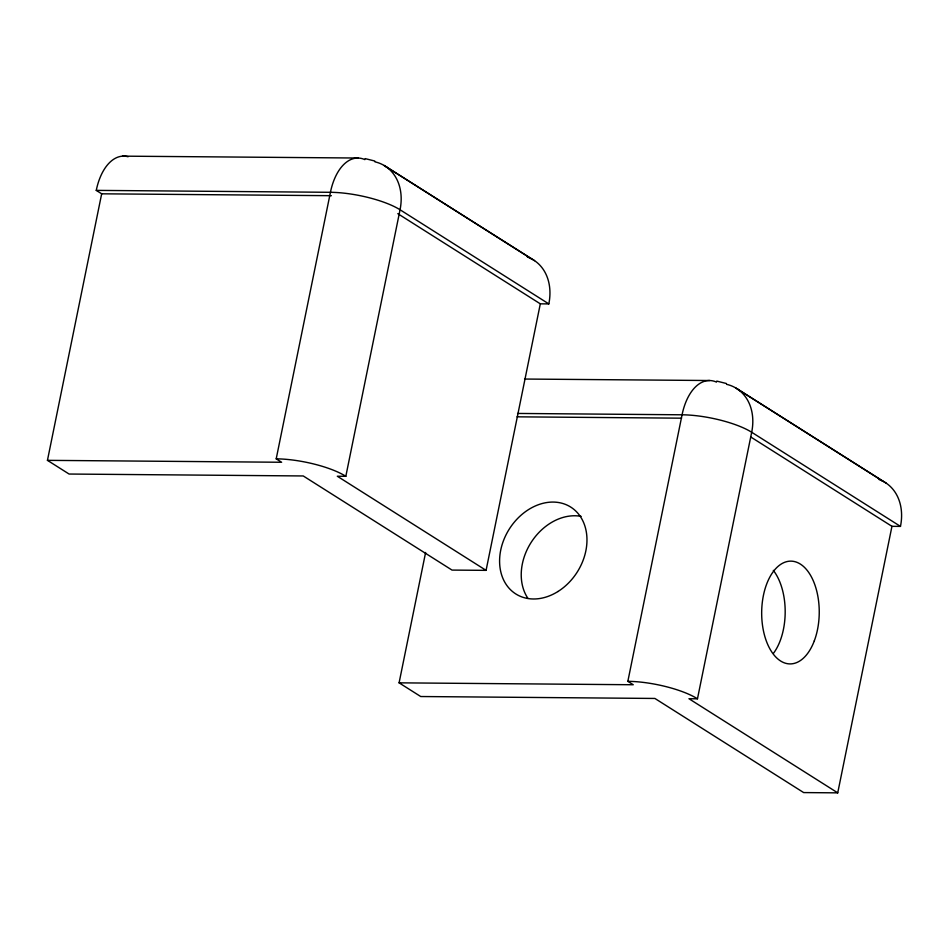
<?xml version="1.0" encoding="UTF-8"?>
<svg xmlns="http://www.w3.org/2000/svg" width="949" height="949" viewBox="0 0 949 949"><rect width="100%" height="100%" fill="white"/><g stroke="black" fill="none" stroke-linecap="round" stroke-linejoin="round"><path stroke-width="1.42" d="M397.785 213.655L540.313 303.834L486.078 570.361L452.021 570.088L303.253 475.959L69.087 474.037L47.45 460.348L101.673 193.81L96.264 190.381A51.4 28.79 -89.5 0 1 128.091 156.739M47.45 460.348L281.616 462.258L276.206 458.841L330.43 192.303A51.4 28.79 -89.5 0 1 364.867 159.622M486.078 570.361L337.31 476.232L345.827 476.303L400.051 209.765A51.4 40.214 -57.7 0 0 374.926 161.828M750.683 436.943L891.953 526.327L837.73 792.854L803.661 792.581L654.893 698.452L420.727 696.53L399.09 682.841L425.615 552.46M399.09 682.841L633.256 684.751L627.847 681.335L682.07 414.796A51.4 28.79 -89.5 0 1 716.507 382.115M837.73 792.854L688.95 698.725L697.468 698.796L751.691 432.258A51.4 40.214 -57.7 0 0 726.566 384.321M122.528 156.146L358.105 158.032M96.264 190.381L330.43 192.303A51.4 13.998 11.5 0 1 400.051 209.765L548.83 303.905A51.4 40.214 -57.7 0 0 527.442 257.06M101.673 193.81L331.391 195.696M540.313 303.834L548.83 303.905M524.548 379.042L709.757 380.525M517.561 413.444L682.07 414.796A51.4 13.998 11.5 0 1 751.691 432.258L900.471 526.398A51.4 40.214 -57.7 0 0 879.082 479.553M517.051 416.825L681.548 418.177M891.953 526.327L900.471 526.398M365.116 158.602L374.772 161.022M716.756 381.095L726.412 383.515M735.724 387.939L882.736 481.119M385.792 166.538L534.56 260.667M737.432 389.031L886.2 483.16M384.084 165.446L531.084 258.626M627.847 681.335A51.4 13.998 11.5 0 1 697.468 698.796M527.846 598.238A51.4 40.214 -57.7 0 1 531.393 542.021A51.4 40.214 -57.7 0 1 581.12 516.375M773.316 570.361A51.4 28.79 -89.5 0 1 773.637 653.09M276.206 458.841A51.4 13.998 11.5 0 1 345.827 476.303M557.965 591.512A51.4 40.214 -57.7 0 0 571.595 507.644A51.4 40.214 -57.7 0 0 500.301 552.425A51.4 40.214 -57.7 0 0 557.965 591.512M814.301 640.872A51.4 28.79 -89.5 0 0 792.486 561.227A51.4 28.79 -89.5 0 0 764.562 635.474A51.4 28.79 -89.5 0 0 814.301 640.872"/></g></svg>
